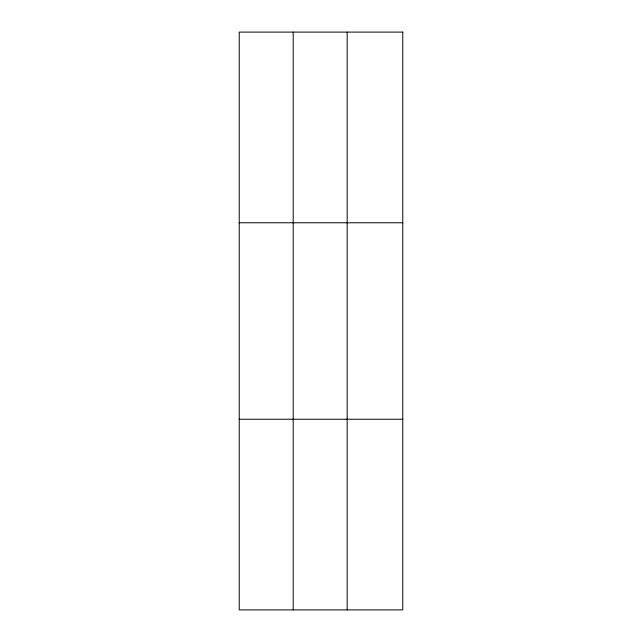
<?xml version="1.0" encoding="UTF-8"?>
<svg xmlns="http://www.w3.org/2000/svg" width="642" height="642" viewBox="0 0 642 642"><rect width="100%" height="100%" fill="white"/><g stroke="black" fill="none" stroke-linecap="round" stroke-linejoin="round"><path stroke-width="0.96" d="M347.17 609.9L347.17 32.1M239.225 222.774L402.775 222.774M239.225 419.226L402.775 419.226M293.193 32.1L293.193 609.9M402.775 32.1L402.775 609.9L239.225 609.9L239.225 32.1L402.775 32.1"/></g></svg>
